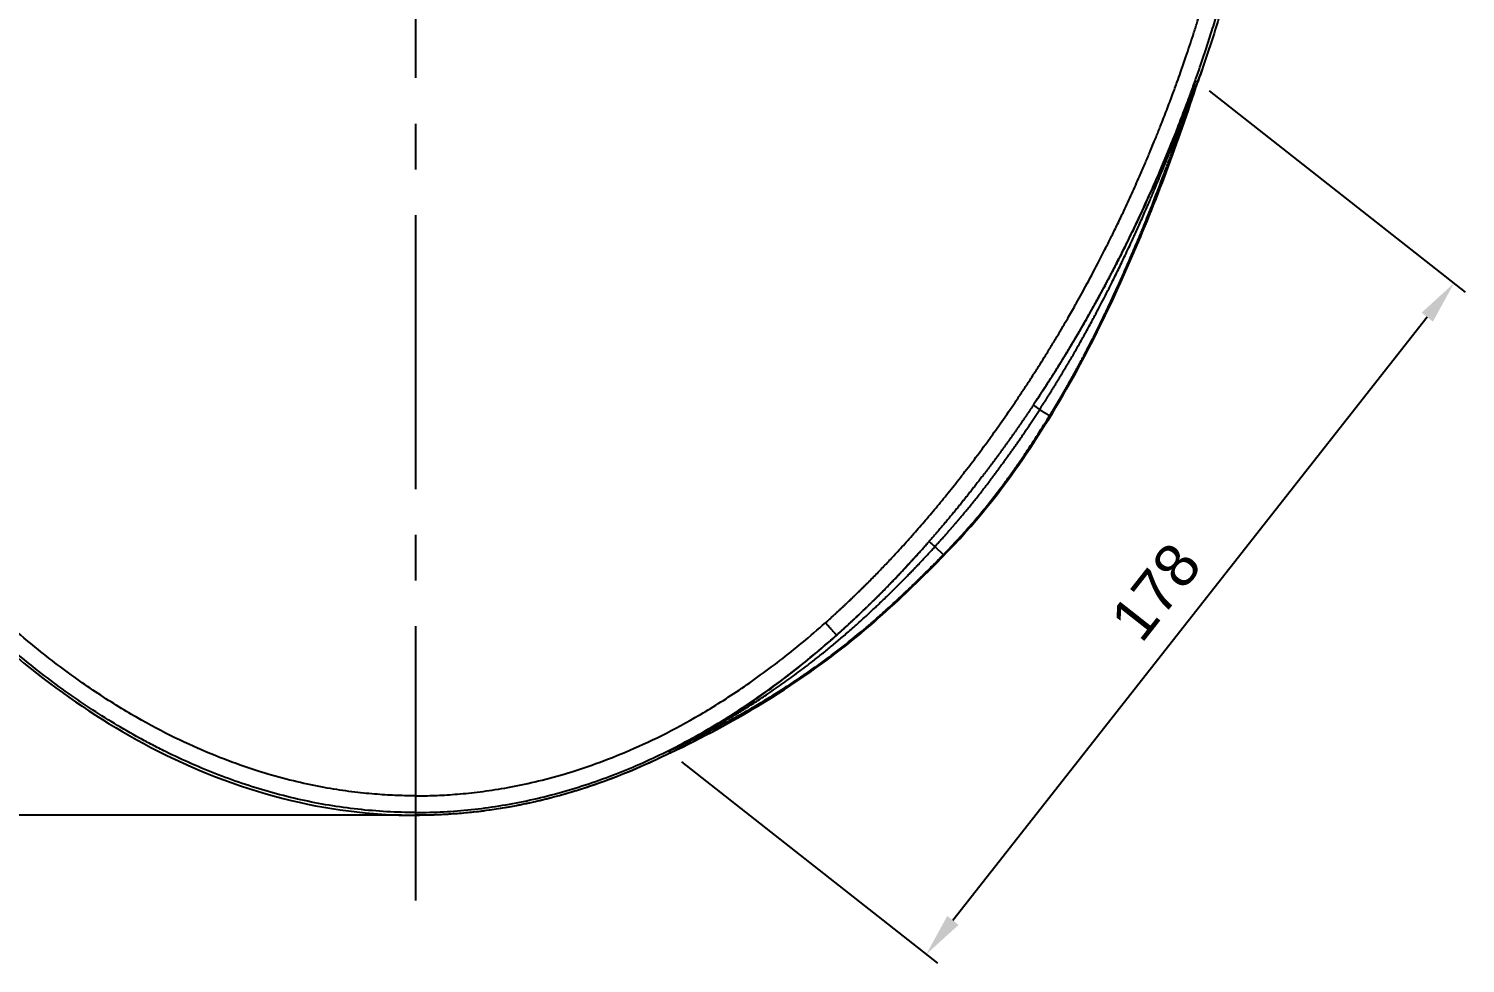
# Model space of a CAD drawing. Header units: millimetres. Extents: x 1301 to 1721, y -207 to 90.
# Drawn here: x 1379.1 to 1478.9, y -128 to -63 of the extents above; entities that cross this region are included whole.
import ezdxf

# ---------------------------------------------------------------- set-up
doc = ezdxf.new("R2010")
doc.units = ezdxf.units.MM
doc.linetypes.add('CENTER2', pattern=[28.575, 19.05, -3.175, 3.175, -3.175])
doc.layers.add('Center', color=1, linetype='CENTER2')
doc.layers.add('DIM', color=5, linetype='Continuous')
doc.styles.get("Standard").update_dxf_attribs({"font": 'arial.ttf'})
doc.dimstyles.new('사본 Standard', dxfattribs={"dimtxt": 2.5, "dimasz": 3, "dimexe": 1, "dimexo": 1, "dimgap": 0.9, "dimtad": 1, "dimdec": 1, "dimdsep": 46, "dimtxsty": 'Standard', "dimcen": 0.09, "dimclrd": 3, "dimclre": 3, "dimclrt": 2, "dimadec": 0, "dimazin": 0, "dimtfac": 1, "dimtdec": 1, "dimtmove": 0, "dimatfit": 3, "dimfxl": 1.25, "dimtolj": 1, "dimtzin": 0, "dimarcsym": 1})

# ---------------------------------------------------------------- blocks, each defined once
blk = doc.blocks.new('*D25')
at = {"layer": 'Defpoints', "color": 0, "transparency": 16777216}
for p in [(1401.494, 46.237), (1323.219, -117.69), (1405.994, -117.69)]:
    blk.add_point(p, dxfattribs=at)
at = {"layer": 'DIM', "linetype": 'ByBlock', "lineweight": -2, "transparency": 16777216}
for p, q in [((1400.494, 46.237), (1322.219, 46.237)), ((1323.219, 43.237), (1323.219, -114.69)), ((1404.994, -117.69), (1322.219, -117.69))]:
    blk.add_line(p, q, dxfattribs=at)
at = {"layer": 'DIM', "transparency": 16777216}
for points in [[(1322.719, 43.237), (1323.719, 43.237), (1323.219, 46.237)], [(1322.719, -114.69), (1323.719, -114.69), (1323.219, -117.69)]]:
    blk.add_solid(points, dxfattribs=at)
at = {"layer": 'DIM', "transparency": 16777216, "insert": (1320.188, -35.727), "char_height": 3, "attachment_point": 5, "rotation": 90}
blk.add_mtext('\\A1;491.7', dxfattribs=at)
blk = doc.blocks.new('*D48')
at = {"layer": 'Defpoints', "color": 0, "transparency": 16777216}
for p in [(1460.327, -66.724), (1423.655, -113.357), (1441.452, -127.352)]:
    blk.add_point(p, dxfattribs=at)
at = {"layer": 'DIM', "linetype": 'ByBlock', "lineweight": -2, "transparency": 16777216}
for p, q in [((1461.113, -67.342), (1478.91, -81.337)), ((1476.27, -83.077), (1443.307, -124.994)), ((1424.441, -113.975), (1442.238, -127.971))]:
    blk.add_line(p, q, dxfattribs=at)
at = {"layer": 'DIM', "transparency": 16777216}
for points in [[(1475.877, -82.768), (1476.663, -83.386), (1478.124, -80.719)], [(1442.914, -124.685), (1443.7, -125.303), (1441.452, -127.352)]]:
    blk.add_solid(points, dxfattribs=at)
at = {"layer": 'DIM', "transparency": 16777216, "insert": (1457.405, -102.162), "char_height": 3, "attachment_point": 5, "rotation": 51.81905}
blk.add_mtext('\\A1;178', dxfattribs=at)

msp = doc.modelspace()

# ---------------------------------------------------------------- linework, layer by layer
for p, q in [((1442.058, -99.022), (1442.64, -99.587)), ((1405.994, -117.692), (1405.994, -117.672))]:
    msp.add_line(p, q)
for points, knots in [([(1340.028, 27.489), (1340.232, 20.182), (1340.932, 5.791), (1342.502, -12.946), (1344.164, -28.411), (1345.618, -39.666), (1347.054, -49.203), (1348.722, -57.341), (1350.946, -64.953), (1355.567, -77.211), (1362.615, -89.879), (1374.37, -103.947), (1384.929, -112.292), (1396.395, -116.827), (1402.814, -117.69), (1405.994, -117.69)], [0, 0, 0, 0, 0.126507, 0.249383, 0.325018, 0.394834, 0.445255, 0.491797, 0.538628, 0.581857, 0.717033, 0.7871, 0.890283, 0.947336, 1, 1, 1, 1]), ([(1471.959, 27.489), (1471.863, 24.022), (1471.615, 17.446), (1471.1, 8.113), (1470.52, -0.205), (1469.914, -7.599), (1469.307, -14.184), (1468.715, -20.061), (1468.143, -25.316), (1467.592, -30.021), (1467.065, -34.241), (1466.561, -38.037), (1466.084, -41.457), (1465.632, -44.532), (1465.192, -47.294), (1464.758, -49.802), (1464.314, -52.143), (1463.842, -54.412), (1463.325, -56.667), (1462.755, -58.92), (1462.132, -61.154), (1461.459, -63.372), (1460.851, -65.224), (1460.463, -66.34), (1460.327, -66.724)], [0, 0, 0, 0, 0.109332, 0.207453, 0.294667, 0.372204, 0.441358, 0.503147, 0.558447, 0.60801, 0.652487, 0.692537, 0.728728, 0.761324, 0.7905, 0.816858, 0.841471, 0.865542, 0.889817, 0.914284, 0.938649, 0.962811, 0.987206, 1, 1, 1, 1]), ([(1434.453, -104.306), (1434.47, -104.291), (1434.503, -104.261), (1434.555, -104.216), (1434.606, -104.17), (1434.658, -104.123), (1434.71, -104.077), (1434.762, -104.03), (1434.814, -103.982), (1434.867, -103.935), (1434.921, -103.886), (1434.974, -103.838), (1435.028, -103.789), (1435.082, -103.739), (1435.136, -103.69), (1435.191, -103.64), (1435.246, -103.589), (1435.301, -103.538), (1435.357, -103.487), (1435.413, -103.435), (1435.469, -103.383), (1435.526, -103.331), (1435.583, -103.278), (1435.64, -103.225), (1435.697, -103.171), (1435.755, -103.117), (1435.813, -103.062), (1435.871, -103.007), (1435.929, -102.952), (1435.988, -102.897), (1436.047, -102.84), (1436.107, -102.784), (1436.167, -102.727), (1436.227, -102.67), (1436.287, -102.612), (1436.347, -102.554), (1436.408, -102.495), (1436.469, -102.437), (1436.531, -102.377), (1436.592, -102.317), (1436.654, -102.257), (1436.716, -102.197), (1436.779, -102.136), (1436.842, -102.074), (1436.905, -102.012), (1436.968, -101.95), (1437.032, -101.888), (1437.095, -101.824), (1437.16, -101.761), (1437.224, -101.697), (1437.289, -101.633), (1437.353, -101.568), (1437.419, -101.503), (1437.484, -101.437), (1437.637, -101.284), (1437.874, -101.043), (1438.192, -100.716), (1438.504, -100.393), (1438.808, -100.072), (1439.131, -99.728), (1439.482, -99.35), (1439.869, -98.926), (1440.277, -98.473), (1440.83, -97.849), (1441.523, -97.047), (1442.352, -96.06), (1443.193, -95.026), (1444.048, -93.942), (1444.908, -92.817), (1445.763, -91.662), (1446.633, -90.447), (1447.359, -89.397), (1447.963, -88.501), (1448.431, -87.794), (1448.902, -87.067), (1449.343, -86.375), (1449.758, -85.712), (1450.157, -85.063), (1450.56, -84.395), (1450.934, -83.762), (1451.352, -83.044), (1451.881, -82.117), (1452.582, -80.851), (1453.289, -79.522), (1453.888, -78.357), (1454.346, -77.44), (1454.759, -76.592), (1455.133, -75.807), (1455.46, -75.104), (1455.736, -74.502), (1456.007, -73.901), (1456.31, -73.218), (1456.631, -72.478), (1456.957, -71.707), (1457.217, -71.081), (1457.471, -70.457), (1457.776, -69.696), (1458.161, -68.705), (1458.548, -67.678), (1458.866, -66.805), (1459.175, -65.936), (1459.546, -64.863), (1459.92, -63.733), (1460.237, -62.734), (1460.492, -61.91), (1460.73, -61.115), (1460.94, -60.393), (1461.124, -59.744), (1461.307, -59.079), (1461.513, -58.309), (1461.718, -57.517), (1461.921, -56.703), (1462.194, -55.568), (1462.551, -53.997), (1462.859, -52.519), (1463.074, -51.429), (1463.19, -50.829), (1463.314, -50.171), (1463.445, -49.455), (1463.583, -48.681), (1463.746, -47.738), (1463.916, -46.72), (1464.091, -45.64), (1464.263, -44.54), (1464.444, -43.346), (1464.608, -42.233), (1464.72, -41.455), (1464.79, -40.966), (1464.847, -40.562), (1464.921, -40.041), (1465.009, -39.409), (1465.144, -38.437), (1465.38, -36.709), (1465.644, -34.703), (1465.901, -32.689), (1466.097, -31.117), (1466.289, -29.546), (1466.476, -27.974), (1466.622, -26.719), (1466.731, -25.773), (1466.804, -25.129), (1466.879, -24.462), (1466.956, -23.771), (1467.035, -23.057), (1467.115, -22.319), (1467.197, -21.558), (1467.281, -20.773), (1467.399, -19.657), (1467.559, -18.116), (1467.766, -16.056), (1467.983, -13.844), (1468.192, -11.633), (1468.38, -9.58), (1468.578, -7.336), (1468.79, -4.848), (1469.016, -2.06), (1469.23, 0.728), (1469.432, 3.518), (1469.604, 6.058), (1469.753, 8.394), (1469.885, 10.57), (1470.015, 12.882), (1470.124, 14.949), (1470.209, 16.692), (1470.272, 18.032), (1470.326, 19.27), (1470.366, 20.196), (1470.392, 20.841), (1470.408, 21.242), (1470.424, 21.644), (1470.439, 22.049), (1470.455, 22.454), (1470.47, 22.862), (1470.485, 23.271), (1470.499, 23.682), (1470.514, 24.094), (1470.528, 24.509), (1470.542, 24.925), (1470.555, 25.342), (1470.568, 25.762), (1470.577, 26.042), (1470.581, 26.182)], [0, 0, 0, 0, 0.000488, 0.000979, 0.001474, 0.001972, 0.002474, 0.002979, 0.003488, 0.004, 0.004516, 0.005035, 0.005558, 0.006084, 0.006614, 0.007147, 0.007684, 0.008224, 0.008767, 0.009314, 0.009865, 0.010419, 0.010977, 0.011538, 0.012102, 0.01267, 0.013242, 0.013817, 0.014396, 0.014978, 0.015563, 0.016152, 0.016745, 0.017341, 0.01794, 0.018543, 0.019149, 0.019759, 0.020373, 0.02099, 0.02161, 0.022234, 0.022861, 0.023492, 0.024127, 0.024764, 0.025406, 0.026051, 0.026699, 0.027351, 0.028006, 0.028665, 0.029327, 0.029992, 0.030662, 0.033993, 0.037273, 0.040501, 0.043676, 0.046799, 0.050667, 0.054793, 0.059177, 0.063817, 0.072758, 0.082022, 0.091601, 0.101487, 0.111782, 0.122119, 0.132461, 0.143985, 0.149647, 0.155743, 0.162267, 0.168308, 0.173428, 0.179132, 0.184735, 0.190238, 0.194972, 0.202655, 0.213238, 0.226162, 0.235103, 0.241477, 0.248257, 0.255435, 0.260213, 0.264971, 0.26971, 0.274429, 0.28107, 0.287084, 0.292481, 0.295686, 0.301592, 0.310168, 0.318593, 0.325259, 0.330187, 0.338472, 0.349736, 0.355826, 0.361072, 0.368323, 0.373718, 0.377278, 0.38286, 0.38859, 0.394469, 0.400495, 0.406667, 0.419632, 0.435224, 0.439191, 0.443582, 0.448394, 0.453625, 0.459274, 0.465337, 0.474265, 0.48152, 0.488915, 0.49827, 0.507535, 0.513177, 0.515211, 0.518186, 0.521967, 0.526551, 0.531937, 0.543129, 0.564148, 0.575532, 0.58691, 0.598282, 0.609654, 0.621027, 0.625518, 0.630175, 0.635001, 0.639993, 0.645155, 0.650485, 0.655986, 0.661658, 0.667502, 0.680184, 0.695048, 0.712121, 0.728094, 0.742917, 0.756568, 0.77665, 0.796748, 0.81684, 0.836932, 0.857041, 0.871725, 0.887386, 0.904024, 0.921636, 0.932, 0.941637, 0.950546, 0.958729, 0.961598, 0.964479, 0.967372, 0.970277, 0.973194, 0.976124, 0.979066, 0.98202, 0.984986, 0.987964, 0.990955, 0.993958, 0.996973, 1, 1, 1, 1]), ([(1448.889, -89.194), (1448.895, -89.185), (1448.911, -89.161), (1448.941, -89.118), (1448.98, -89.058), (1449.031, -88.982), (1449.093, -88.889), (1449.165, -88.78), (1449.247, -88.655), (1449.34, -88.514), (1449.444, -88.356), (1449.558, -88.181), (1449.682, -87.99), (1449.816, -87.783), (1449.96, -87.558), (1450.114, -87.317), (1450.277, -87.059), (1450.451, -86.783), (1450.633, -86.491), (1450.825, -86.182), (1451.026, -85.855), (1451.235, -85.51), (1451.453, -85.149), (1451.68, -84.769), (1451.861, -84.462), (1451.996, -84.232), (1452.083, -84.083), (1452.173, -83.929), (1452.265, -83.77), (1452.359, -83.606), (1452.456, -83.437), (1452.556, -83.263), (1452.658, -83.084), (1452.762, -82.9), (1452.868, -82.711), (1452.977, -82.517), (1453.088, -82.318), (1453.201, -82.114), (1453.316, -81.905), (1453.434, -81.69), (1453.554, -81.471), (1453.676, -81.246), (1453.799, -81.016), (1453.925, -80.781), (1454.053, -80.541), (1454.183, -80.295), (1454.314, -80.044), (1454.448, -79.788), (1454.578, -79.537), (1454.759, -79.184), (1455.043, -78.625), (1455.484, -77.739), (1456.073, -76.522), (1456.796, -74.969), (1457.638, -73.071), (1458.269, -71.56), (1458.684, -70.53), (1458.866, -70.07), (1459.08, -69.522), (1459.325, -68.884), (1459.599, -68.157), (1459.899, -67.339), (1460.224, -66.429), (1460.571, -65.427), (1460.937, -64.332), (1461.318, -63.143), (1461.713, -61.859), (1462.116, -60.479), (1462.523, -59.003), (1462.931, -57.429), (1463.31, -55.859), (1463.654, -54.326), (1463.964, -52.862), (1464.255, -51.396), (1464.531, -49.927), (1464.792, -48.456), (1465.04, -46.984), (1465.276, -45.511), (1465.503, -44.037), (1465.722, -42.563), (1465.934, -41.089), (1466.142, -39.614), (1466.345, -38.139), (1466.544, -36.664), (1466.738, -35.188), (1466.929, -33.712), (1467.116, -32.235), (1467.298, -30.758), (1467.477, -29.28), (1467.652, -27.802), (1467.782, -26.685), (1467.868, -25.928), (1467.913, -25.531), (1467.958, -25.135), (1468.002, -24.739), (1468.047, -24.343), (1468.091, -23.946), (1468.134, -23.55), (1468.178, -23.154), (1468.221, -22.757), (1468.264, -22.361), (1468.307, -21.965), (1468.35, -21.568), (1468.392, -21.172), (1468.434, -20.775), (1468.476, -20.379), (1468.518, -19.982), (1468.559, -19.586), (1468.6, -19.189), (1468.641, -18.793), (1468.682, -18.396), (1468.722, -18), (1468.762, -17.603), (1468.802, -17.206), (1468.842, -16.81), (1468.882, -16.413), (1468.921, -16.016), (1468.96, -15.62), (1468.999, -15.223), (1469.038, -14.826), (1469.076, -14.429), (1469.115, -14.032), (1469.153, -13.636), (1469.191, -13.239), (1469.228, -12.842), (1469.266, -12.445), (1469.303, -12.048), (1469.34, -11.651), (1469.376, -11.254), (1469.413, -10.857), (1469.449, -10.46), (1469.485, -10.063), (1469.521, -9.666), (1469.557, -9.269), (1469.592, -8.872), (1469.627, -8.475), (1469.662, -8.078), (1469.697, -7.68), (1469.731, -7.283), (1469.766, -6.886), (1469.8, -6.489), (1469.833, -6.092), (1469.867, -5.694), (1469.9, -5.297), (1469.933, -4.9), (1469.966, -4.502), (1469.999, -4.105), (1470.031, -3.708), (1470.063, -3.31), (1470.095, -2.913), (1470.127, -2.515), (1470.158, -2.118), (1470.189, -1.72), (1470.22, -1.323), (1470.251, -0.925), (1470.281, -0.528), (1470.311, -0.13), (1470.341, 0.267), (1470.371, 0.665), (1470.4, 1.063), (1470.43, 1.46), (1470.459, 1.858), (1470.487, 2.256), (1470.516, 2.653), (1470.544, 3.051), (1470.572, 3.449), (1470.6, 3.846), (1470.627, 4.244), (1470.654, 4.642), (1470.681, 5.04), (1470.708, 5.438), (1470.734, 5.836), (1470.76, 6.233), (1470.786, 6.631), (1470.812, 7.029), (1470.837, 7.427), (1470.862, 7.825), (1470.887, 8.223), (1470.912, 8.621), (1470.936, 9.019), (1470.96, 9.417), (1470.984, 9.815), (1471.008, 10.213), (1471.031, 10.611), (1471.054, 11.009), (1471.077, 11.407), (1471.099, 11.806), (1471.121, 12.204), (1471.143, 12.602), (1471.165, 13), (1471.186, 13.398), (1471.207, 13.796), (1471.228, 14.195), (1471.249, 14.593), (1471.269, 14.991), (1471.289, 15.389), (1471.309, 15.788), (1471.328, 16.186), (1471.347, 16.584), (1471.366, 16.983), (1471.385, 17.381), (1471.403, 17.779), (1471.421, 18.178), (1471.439, 18.576), (1471.456, 18.974), (1471.474, 19.373), (1471.491, 19.771), (1471.507, 20.17), (1471.524, 20.568), (1471.54, 20.967), (1471.555, 21.365), (1471.571, 21.764), (1471.586, 22.162), (1471.601, 22.561), (1471.616, 22.959), (1471.63, 23.358), (1471.644, 23.756), (1471.658, 24.155), (1471.671, 24.553), (1471.684, 24.952), (1471.697, 25.351), (1471.71, 25.749), (1471.718, 26.015), (1471.722, 26.148)], [0, 0, 0, 0, 0.000278, 0.000719, 0.001324, 0.002093, 0.003025, 0.004121, 0.00538, 0.006803, 0.00839, 0.01014, 0.012053, 0.014131, 0.016371, 0.018776, 0.021344, 0.024075, 0.02697, 0.030029, 0.033251, 0.036637, 0.040186, 0.043899, 0.047775, 0.049178, 0.050628, 0.052124, 0.053667, 0.055256, 0.056892, 0.058575, 0.060303, 0.062079, 0.063901, 0.065769, 0.067684, 0.069645, 0.071653, 0.073708, 0.075809, 0.077956, 0.08015, 0.082391, 0.084678, 0.087011, 0.089391, 0.091818, 0.094291, 0.096522, 0.101795, 0.11011, 0.121465, 0.135861, 0.153296, 0.173771, 0.177132, 0.181286, 0.186231, 0.191968, 0.198497, 0.205819, 0.213932, 0.222838, 0.232536, 0.243026, 0.25431, 0.266386, 0.279256, 0.292916, 0.307366, 0.319943, 0.332513, 0.345075, 0.357629, 0.370177, 0.382718, 0.395251, 0.407776, 0.420295, 0.432808, 0.445317, 0.457823, 0.470328, 0.482833, 0.495338, 0.507843, 0.520348, 0.532852, 0.545355, 0.557859, 0.561208, 0.564558, 0.567907, 0.571257, 0.574606, 0.577956, 0.581305, 0.584655, 0.588004, 0.591354, 0.594703, 0.598052, 0.601402, 0.604751, 0.6081, 0.611449, 0.614799, 0.618148, 0.621497, 0.624846, 0.628195, 0.631544, 0.634893, 0.638242, 0.641591, 0.64494, 0.648289, 0.651638, 0.654987, 0.658336, 0.661685, 0.665034, 0.668383, 0.671732, 0.675081, 0.67843, 0.681779, 0.685128, 0.688477, 0.691826, 0.695175, 0.698525, 0.701874, 0.705223, 0.708572, 0.711921, 0.71527, 0.71862, 0.721969, 0.725318, 0.728667, 0.732017, 0.735366, 0.738715, 0.742064, 0.745414, 0.748763, 0.752112, 0.755462, 0.758811, 0.76216, 0.76551, 0.768859, 0.772209, 0.775558, 0.778908, 0.782257, 0.785606, 0.788956, 0.792305, 0.795655, 0.799005, 0.802354, 0.805704, 0.809053, 0.812403, 0.815752, 0.819102, 0.822452, 0.825801, 0.829151, 0.8325, 0.83585, 0.8392, 0.84255, 0.845899, 0.849249, 0.852599, 0.855948, 0.859298, 0.862648, 0.865998, 0.869348, 0.872697, 0.876047, 0.879397, 0.882747, 0.886097, 0.889447, 0.892797, 0.896146, 0.899496, 0.902846, 0.906196, 0.909546, 0.912896, 0.916246, 0.919596, 0.922946, 0.926296, 0.929646, 0.932996, 0.936346, 0.939696, 0.943046, 0.946397, 0.949747, 0.953097, 0.956447, 0.959797, 0.963147, 0.966497, 0.969848, 0.973198, 0.976548, 0.979898, 0.983249, 0.986599, 0.989949, 0.993299, 0.99665, 1, 1, 1, 1]), ([(1423.661, -113.355), (1425.948, -112.264), (1433.79, -108.023), (1441.49, -101.057), (1446.495, -95.621), (1451.843, -87.322), (1456.266, -78.139), (1458.946, -70.985), (1460.327, -66.724)], [0, 0, 0, 0, 0.065448, 0.254839, 0.443982, 0.580845, 0.764115, 1, 1, 1, 1]), ([(1448.89, -89.194), (1448.902, -89.176), (1448.927, -89.138), (1448.967, -89.079), (1449.008, -89.018), (1449.051, -88.953), (1449.096, -88.885), (1449.143, -88.814), (1449.192, -88.74), (1449.243, -88.664), (1449.296, -88.583), (1449.351, -88.5), (1449.407, -88.414), (1449.466, -88.325), (1449.538, -88.215), (1449.621, -88.087), (1449.712, -87.948), (1449.796, -87.818), (1449.874, -87.697), (1449.945, -87.587), (1450.01, -87.486), (1450.068, -87.395), (1450.132, -87.294), (1450.21, -87.172), (1450.307, -87.019), (1450.419, -86.842), (1450.545, -86.641), (1450.671, -86.438), (1450.792, -86.243), (1450.901, -86.066), (1451.006, -85.896), (1451.106, -85.732), (1451.225, -85.537), (1451.376, -85.288), (1451.571, -84.965), (1451.798, -84.582), (1452.058, -84.141), (1452.35, -83.64), (1452.671, -83.079), (1453.137, -82.253), (1453.697, -81.235), (1454.303, -80.096), (1454.807, -79.12), (1455.215, -78.311), (1455.551, -77.632), (1455.845, -77.026), (1456.127, -76.437), (1456.405, -75.846), (1456.679, -75.254), (1456.949, -74.659), (1457.216, -74.062), (1457.479, -73.464), (1457.739, -72.864), (1457.995, -72.262), (1458.214, -71.736), (1458.397, -71.292), (1458.544, -70.931), (1458.685, -70.58), (1458.822, -70.239), (1458.953, -69.907), (1459.079, -69.584), (1459.201, -69.27), (1459.317, -68.967), (1459.429, -68.672), (1459.547, -68.361), (1459.665, -68.044), (1459.779, -67.737), (1459.861, -67.512), (1459.917, -67.357), (1459.953, -67.258), (1459.986, -67.167), (1460.011, -67.1), (1460.027, -67.055), (1460.036, -67.031), (1460.044, -67.007), (1460.053, -66.982), (1460.063, -66.956), (1460.072, -66.93), (1460.08, -66.908), (1460.087, -66.888), (1460.094, -66.868), (1460.102, -66.846), (1460.11, -66.825), (1460.118, -66.803), (1460.126, -66.781), (1460.134, -66.759), (1460.142, -66.737), (1460.15, -66.715), (1460.156, -66.7), (1460.159, -66.693)], [0, 0, 0, 0, 0.002651, 0.005445, 0.008383, 0.011466, 0.014692, 0.018061, 0.021575, 0.025232, 0.029033, 0.032978, 0.037066, 0.041298, 0.045673, 0.052744, 0.059351, 0.065492, 0.071169, 0.076382, 0.081131, 0.085416, 0.089237, 0.095343, 0.102547, 0.110847, 0.120243, 0.130735, 0.139275, 0.147508, 0.155435, 0.163055, 0.170369, 0.182652, 0.197609, 0.21524, 0.235542, 0.258513, 0.284151, 0.312454, 0.371212, 0.422338, 0.46585, 0.501756, 0.530063, 0.555933, 0.581807, 0.607686, 0.633572, 0.659464, 0.685363, 0.71127, 0.737185, 0.763109, 0.789042, 0.804876, 0.820291, 0.835287, 0.849864, 0.864022, 0.877761, 0.891081, 0.903981, 0.916462, 0.928523, 0.943586, 0.956593, 0.967545, 0.972021, 0.976188, 0.980047, 0.983598, 0.984652, 0.985678, 0.986675, 0.987645, 0.988903, 0.989988, 0.990898, 0.991634, 0.992539, 0.993449, 0.994366, 0.995288, 0.996217, 0.997152, 0.998095, 0.999044, 1, 1, 1, 1]), ([(1449.337, -89.5), (1449.352, -89.477), (1449.382, -89.431), (1449.426, -89.363), (1449.47, -89.294), (1449.514, -89.225), (1449.558, -89.157), (1449.602, -89.088), (1449.646, -89.019), (1449.69, -88.95), (1449.734, -88.882), (1449.778, -88.813), (1449.821, -88.744), (1449.865, -88.675), (1449.908, -88.606), (1449.952, -88.536), (1449.995, -88.467), (1450.039, -88.398), (1450.082, -88.329), (1450.125, -88.26), (1450.168, -88.19), (1450.211, -88.121), (1450.254, -88.052), (1450.297, -87.982), (1450.34, -87.913), (1450.383, -87.843), (1450.426, -87.774), (1450.469, -87.704), (1450.511, -87.634), (1450.554, -87.565), (1450.596, -87.495), (1450.639, -87.425), (1450.681, -87.355), (1450.724, -87.285), (1450.766, -87.215), (1450.808, -87.146), (1450.85, -87.076), (1450.892, -87.006), (1450.934, -86.935), (1450.976, -86.865), (1451.018, -86.795), (1451.06, -86.725), (1451.102, -86.655), (1451.143, -86.584), (1451.185, -86.514), (1451.226, -86.444), (1451.268, -86.373), (1451.309, -86.303), (1451.351, -86.232), (1451.392, -86.162), (1451.433, -86.091), (1451.474, -86.021), (1451.516, -85.95), (1451.557, -85.879), (1451.726, -85.587), (1452.027, -85.062), (1452.459, -84.29), (1452.899, -83.484), (1453.294, -82.744), (1453.657, -82.051), (1454.001, -81.381), (1454.39, -80.61), (1454.821, -79.735), (1455.291, -78.757), (1455.771, -77.731), (1456.229, -76.724), (1456.637, -75.804), (1456.993, -74.98), (1457.311, -74.23), (1457.6, -73.537), (1457.867, -72.881), (1458.114, -72.267), (1458.4, -71.54), (1458.716, -70.724), (1459.047, -69.841), (1459.329, -69.075), (1459.531, -68.513), (1459.668, -68.126), (1459.753, -67.882), (1459.83, -67.662), (1459.891, -67.487), (1459.937, -67.352), (1459.972, -67.25), (1460.004, -67.158), (1460.028, -67.087), (1460.045, -67.036), (1460.057, -67.002), (1460.069, -66.966), (1460.081, -66.929), (1460.092, -66.897), (1460.101, -66.871), (1460.107, -66.852), (1460.112, -66.837), (1460.118, -66.82), (1460.124, -66.802), (1460.131, -66.781), (1460.137, -66.763), (1460.142, -66.746), (1460.147, -66.732), (1460.151, -66.719), (1460.155, -66.708), (1460.158, -66.698), (1460.16, -66.691), (1460.161, -66.687), (1460.162, -66.684), (1460.162, -66.683), (1460.163, -66.681), (1460.163, -66.681), (1460.162, -66.681), (1460.162, -66.683), (1460.161, -66.684), (1460.16, -66.687), (1460.159, -66.689), (1460.158, -66.69)], [0, 0, 0, 0, 0.00322, 0.006439, 0.009659, 0.012879, 0.016099, 0.01932, 0.02254, 0.02576, 0.028981, 0.032202, 0.035422, 0.038643, 0.041864, 0.045085, 0.048307, 0.051528, 0.054749, 0.057971, 0.061192, 0.064414, 0.067636, 0.070858, 0.07408, 0.077302, 0.080524, 0.083747, 0.086969, 0.090192, 0.093414, 0.096637, 0.09986, 0.103083, 0.106306, 0.109529, 0.112752, 0.115976, 0.119199, 0.122423, 0.125647, 0.12887, 0.132094, 0.135318, 0.138542, 0.141767, 0.144991, 0.148216, 0.15144, 0.154665, 0.15789, 0.161115, 0.16434, 0.167565, 0.17079, 0.204323, 0.239218, 0.275474, 0.313091, 0.338417, 0.368122, 0.402206, 0.440665, 0.4835, 0.530706, 0.574726, 0.614448, 0.649874, 0.681008, 0.710832, 0.738794, 0.764894, 0.789134, 0.831295, 0.868492, 0.900727, 0.928002, 0.939191, 0.949384, 0.958581, 0.966783, 0.971354, 0.975576, 0.979449, 0.982975, 0.984384, 0.985834, 0.987326, 0.98886, 0.990433, 0.991356, 0.992138, 0.992779, 0.993278, 0.994235, 0.995097, 0.995865, 0.996542, 0.997159, 0.997702, 0.998174, 0.998577, 0.998916, 0.999063, 0.999184, 0.999283, 0.999364, 0.999435, 0.999508, 0.999596, 0.999704, 0.999838, 1, 1, 1, 1]), ([(1459.944, -67.417), (1459.957, -67.377), (1459.981, -67.299), (1460.016, -67.187), (1460.048, -67.085), (1460.071, -67.009), (1460.086, -66.958), (1460.096, -66.926), (1460.105, -66.897), (1460.113, -66.869), (1460.121, -66.843), (1460.128, -66.817), (1460.135, -66.796), (1460.14, -66.778), (1460.143, -66.766), (1460.147, -66.753), (1460.15, -66.742), (1460.153, -66.73), (1460.156, -66.719), (1460.159, -66.71), (1460.16, -66.704), (1460.161, -66.7), (1460.163, -66.695), (1460.164, -66.689), (1460.166, -66.684), (1460.167, -66.678), (1460.168, -66.674), (1460.169, -66.671), (1460.169, -66.67)], [0, 0, 0, 0, 0.157828, 0.306009, 0.440575, 0.561541, 0.604781, 0.646005, 0.685202, 0.72245, 0.757724, 0.790817, 0.827735, 0.844515, 0.861659, 0.878822, 0.895669, 0.911904, 0.927988, 0.945143, 0.950073, 0.956104, 0.963356, 0.971951, 0.980432, 0.987977, 0.994497, 1, 1, 1, 1]), ([(1451.28, -87.808), (1451.29, -87.791), (1451.312, -87.753), (1451.345, -87.694), (1451.382, -87.629), (1451.418, -87.564), (1451.455, -87.5), (1451.491, -87.435), (1451.528, -87.37), (1451.564, -87.305), (1451.6, -87.241), (1451.636, -87.176), (1451.672, -87.111), (1451.708, -87.046), (1451.744, -86.981), (1451.78, -86.916), (1451.816, -86.851), (1451.852, -86.785), (1451.888, -86.72), (1451.923, -86.655), (1451.959, -86.59), (1451.994, -86.524), (1452.03, -86.459), (1452.065, -86.394), (1452.101, -86.328), (1452.136, -86.263), (1452.308, -85.943), (1452.621, -85.352), (1453.074, -84.471), (1453.539, -83.539), (1454.014, -82.557), (1454.438, -81.652), (1454.828, -80.798), (1455.199, -79.97), (1455.617, -79.012), (1456.015, -78.077), (1456.368, -77.23), (1456.652, -76.535), (1456.907, -75.902), (1457.201, -75.159), (1457.53, -74.312), (1457.888, -73.367), (1458.207, -72.503), (1458.482, -71.744), (1458.718, -71.079), (1458.922, -70.495), (1459.109, -69.954), (1459.284, -69.439), (1459.447, -68.951), (1459.598, -68.495), (1459.729, -68.09), (1459.843, -67.737), (1459.912, -67.519), (1459.944, -67.418), (1459.944, -67.417)], [0, 0, 0, 0, 0.002593, 0.005931, 0.009271, 0.01261, 0.01595, 0.01929, 0.022631, 0.025973, 0.029314, 0.032657, 0.035999, 0.039342, 0.042686, 0.04603, 0.049374, 0.052719, 0.056064, 0.059409, 0.062755, 0.066102, 0.069449, 0.072796, 0.076143, 0.079491, 0.08284, 0.125166, 0.169754, 0.216599, 0.265696, 0.317038, 0.351594, 0.39242, 0.439506, 0.492852, 0.529692, 0.563478, 0.594213, 0.621897, 0.671481, 0.71703, 0.758544, 0.796026, 0.826102, 0.854043, 0.879849, 0.903521, 0.927763, 0.949516, 0.968782, 0.98556, 0.999855, 1, 1, 1, 1]), ([(1450.029, -89.924), (1450.042, -89.903), (1450.067, -89.861), (1450.106, -89.798), (1450.144, -89.735), (1450.183, -89.672), (1450.221, -89.609), (1450.26, -89.546), (1450.298, -89.483), (1450.336, -89.419), (1450.374, -89.356), (1450.412, -89.293), (1450.45, -89.229), (1450.488, -89.166), (1450.526, -89.102), (1450.564, -89.039), (1450.602, -88.975), (1450.639, -88.912), (1450.677, -88.848), (1450.715, -88.784), (1450.752, -88.72), (1450.79, -88.657), (1450.827, -88.593), (1450.865, -88.529), (1450.902, -88.465), (1450.939, -88.401), (1450.977, -88.337), (1451.014, -88.273), (1451.051, -88.208), (1451.088, -88.144), (1451.125, -88.08), (1451.162, -88.016), (1451.199, -87.951), (1451.235, -87.887), (1451.263, -87.839), (1451.278, -87.813), (1451.28, -87.808)], [0, 0, 0, 0, 0.030027, 0.060058, 0.090094, 0.120133, 0.150177, 0.180225, 0.210278, 0.240334, 0.270396, 0.300462, 0.330532, 0.360607, 0.390687, 0.420772, 0.450861, 0.480955, 0.511054, 0.541158, 0.571266, 0.601379, 0.631497, 0.66162, 0.691747, 0.721878, 0.752014, 0.782155, 0.8123, 0.84245, 0.872604, 0.902762, 0.932924, 0.963091, 0.993262, 1, 1, 1, 1]), ([(1448.889, -89.194), (1448.872, -89.22), (1448.837, -89.272), (1448.785, -89.35), (1448.733, -89.427), (1448.681, -89.505), (1448.629, -89.582), (1448.576, -89.659), (1448.524, -89.737), (1448.471, -89.814), (1448.419, -89.891), (1448.366, -89.968), (1448.313, -90.045), (1448.26, -90.122), (1448.208, -90.199), (1448.155, -90.276), (1448.102, -90.353), (1448.048, -90.43), (1447.995, -90.507), (1447.942, -90.584), (1447.889, -90.66), (1447.835, -90.737), (1447.782, -90.814), (1447.728, -90.89), (1447.675, -90.967), (1447.621, -91.043), (1447.567, -91.12), (1447.513, -91.196), (1447.46, -91.272), (1447.406, -91.348), (1447.351, -91.425), (1447.297, -91.501), (1447.243, -91.577), (1447.189, -91.653), (1447.135, -91.729), (1447.08, -91.805), (1447.026, -91.881), (1446.971, -91.956), (1446.916, -92.032), (1446.862, -92.108), (1446.807, -92.184), (1446.752, -92.259), (1446.697, -92.335), (1446.642, -92.41), (1446.587, -92.486), (1446.532, -92.561), (1446.477, -92.636), (1446.421, -92.712), (1446.366, -92.787), (1446.311, -92.862), (1446.255, -92.937), (1446.199, -93.012), (1446.144, -93.087), (1446.088, -93.162), (1446.032, -93.237), (1445.976, -93.312), (1445.92, -93.387), (1445.864, -93.461), (1445.808, -93.536), (1445.752, -93.611), (1445.696, -93.685), (1445.64, -93.76), (1445.583, -93.834), (1445.527, -93.908), (1445.47, -93.983), (1445.414, -94.057), (1445.357, -94.131), (1445.286, -94.224), (1445.2, -94.336), (1445.099, -94.467), (1444.998, -94.597), (1444.897, -94.727), (1444.796, -94.857), (1444.694, -94.987), (1444.592, -95.117), (1444.49, -95.246), (1444.388, -95.376), (1444.286, -95.505), (1444.183, -95.634), (1444.08, -95.763), (1443.977, -95.891), (1443.873, -96.02), (1443.77, -96.148), (1443.666, -96.276), (1443.562, -96.404), (1443.457, -96.531), (1443.353, -96.659), (1443.248, -96.786), (1443.143, -96.913), (1443.037, -97.04), (1442.932, -97.166), (1442.826, -97.293), (1442.72, -97.419), (1442.614, -97.545), (1442.507, -97.671), (1442.4, -97.796), (1442.293, -97.922), (1442.186, -98.047), (1442.079, -98.172), (1441.971, -98.297), (1441.863, -98.421), (1441.755, -98.546), (1441.682, -98.628), (1441.646, -98.67)], [0, 0, 0, 0, 0.007828, 0.015657, 0.023485, 0.031313, 0.039142, 0.04697, 0.054798, 0.062626, 0.070454, 0.078282, 0.08611, 0.093938, 0.101766, 0.109594, 0.117421, 0.125249, 0.133077, 0.140904, 0.148731, 0.156559, 0.164386, 0.172213, 0.18004, 0.187867, 0.195694, 0.203521, 0.211347, 0.219174, 0.227001, 0.234827, 0.242653, 0.25048, 0.258306, 0.266132, 0.273958, 0.281784, 0.28961, 0.297436, 0.305262, 0.313088, 0.320913, 0.328739, 0.336564, 0.34439, 0.352215, 0.360041, 0.367866, 0.375691, 0.383516, 0.391342, 0.399167, 0.406992, 0.414817, 0.422642, 0.430467, 0.438292, 0.446116, 0.453941, 0.461766, 0.469591, 0.477416, 0.48524, 0.493065, 0.50089, 0.508714, 0.516539, 0.530353, 0.544167, 0.55798, 0.571794, 0.585608, 0.599421, 0.613235, 0.627048, 0.640862, 0.654675, 0.668489, 0.682302, 0.696115, 0.709928, 0.723741, 0.737555, 0.751368, 0.765181, 0.778994, 0.792807, 0.80662, 0.820433, 0.834246, 0.84806, 0.861873, 0.875686, 0.889499, 0.903312, 0.917125, 0.930938, 0.944751, 0.958564, 0.972376, 0.986188, 1, 1, 1, 1]), ([(1442.058, -99.022), (1442.076, -99.003), (1442.111, -98.964), (1442.165, -98.905), (1442.217, -98.847), (1442.269, -98.789), (1442.321, -98.732), (1442.372, -98.676), (1442.422, -98.62), (1442.472, -98.564), (1442.521, -98.509), (1442.57, -98.454), (1442.619, -98.4), (1442.666, -98.347), (1442.713, -98.293), (1442.76, -98.241), (1442.806, -98.189), (1442.852, -98.137), (1442.897, -98.086), (1442.941, -98.035), (1442.986, -97.985), (1443.029, -97.935), (1443.072, -97.886), (1443.114, -97.837), (1443.156, -97.789), (1443.198, -97.742), (1443.239, -97.694), (1443.279, -97.648), (1443.319, -97.602), (1443.358, -97.556), (1443.397, -97.511), (1443.436, -97.466), (1443.473, -97.422), (1443.511, -97.379), (1443.547, -97.336), (1443.584, -97.293), (1443.62, -97.251), (1443.655, -97.21), (1443.69, -97.169), (1443.724, -97.129), (1443.758, -97.089), (1443.791, -97.049), (1443.824, -97.011), (1443.856, -96.972), (1443.888, -96.934), (1443.919, -96.897), (1443.95, -96.861), (1444.049, -96.742), (1444.219, -96.538), (1444.458, -96.247), (1444.7, -95.948), (1444.947, -95.64), (1445.195, -95.327), (1445.441, -95.013), (1445.678, -94.706), (1445.852, -94.478), (1445.965, -94.329), (1446.021, -94.256), (1446.077, -94.181), (1446.134, -94.105), (1446.193, -94.027), (1446.252, -93.947), (1446.312, -93.867), (1446.374, -93.784), (1446.436, -93.7), (1446.499, -93.615), (1446.563, -93.528), (1446.628, -93.439), (1446.694, -93.349), (1446.76, -93.258), (1446.828, -93.165), (1446.897, -93.07), (1446.966, -92.974), (1447.036, -92.876), (1447.107, -92.777), (1447.179, -92.676), (1447.252, -92.574), (1447.326, -92.47), (1447.401, -92.365), (1447.476, -92.258), (1447.553, -92.149), (1447.63, -92.039), (1447.708, -91.927), (1447.787, -91.814), (1447.866, -91.699), (1447.947, -91.582), (1448.028, -91.464), (1448.11, -91.345), (1448.193, -91.223), (1448.276, -91.101), (1448.361, -90.976), (1448.446, -90.85), (1448.532, -90.722), (1448.618, -90.593), (1448.706, -90.462), (1448.794, -90.329), (1448.883, -90.195), (1448.972, -90.059), (1449.063, -89.922), (1449.154, -89.783), (1449.245, -89.642), (1449.307, -89.547), (1449.337, -89.5)], [0, 0, 0, 0, 0.006649, 0.013237, 0.019765, 0.026232, 0.03264, 0.038986, 0.045273, 0.051499, 0.057665, 0.06377, 0.069815, 0.0758, 0.081724, 0.087588, 0.093391, 0.099135, 0.104818, 0.11044, 0.116002, 0.121504, 0.126946, 0.132327, 0.137648, 0.142908, 0.148108, 0.153248, 0.158327, 0.163346, 0.168305, 0.173203, 0.178041, 0.182819, 0.187536, 0.192193, 0.19679, 0.201326, 0.205802, 0.210217, 0.214572, 0.218867, 0.223101, 0.227275, 0.231388, 0.235442, 0.239434, 0.243367, 0.274171, 0.305605, 0.337666, 0.370357, 0.404339, 0.437519, 0.469894, 0.501466, 0.508988, 0.516658, 0.524475, 0.53244, 0.540552, 0.548811, 0.557218, 0.565773, 0.574474, 0.583324, 0.59232, 0.601465, 0.610756, 0.620195, 0.629781, 0.639515, 0.649396, 0.659425, 0.6696, 0.679924, 0.690394, 0.701012, 0.711777, 0.722689, 0.733749, 0.744956, 0.75631, 0.767812, 0.77946, 0.791256, 0.803199, 0.81529, 0.827527, 0.839912, 0.852443, 0.865122, 0.877948, 0.890922, 0.904042, 0.917309, 0.930724, 0.944285, 0.957993, 0.971849, 0.985851, 1, 1, 1, 1]), ([(1449.337, -89.5), (1449.309, -89.481), (1449.281, -89.462), (1449.225, -89.424), (1449.197, -89.405), (1449.143, -89.369), (1449.117, -89.351), (1449.068, -89.318), (1449.046, -89.303), (1449.004, -89.274), (1448.985, -89.262), (1448.953, -89.239), (1448.939, -89.23), (1448.917, -89.214), (1448.908, -89.208), (1448.895, -89.199), (1448.891, -89.196), (1448.889, -89.194)], [0, 0, 0, 0, 0.125, 0.125, 0.25, 0.25, 0.375, 0.375, 0.5, 0.5, 0.625, 0.625, 0.75, 0.75, 0.875, 0.875, 1, 1, 1, 1]), ([(1442.64, -99.587), (1442.993, -99.223), (1443.342, -98.854), (1444.031, -98.106), (1444.37, -97.726), (1445.035, -96.956), (1445.362, -96.565), (1446.001, -95.772), (1446.314, -95.37), (1446.774, -94.76), (1446.925, -94.556), (1447.225, -94.146), (1447.373, -93.94), (1447.667, -93.526), (1447.813, -93.318), (1448.101, -92.901), (1448.244, -92.691), (1448.669, -92.06), (1448.947, -91.637), (1449.495, -90.785), (1449.764, -90.356), (1450.029, -89.924)], [0, 0, 0, 0, 0.125, 0.125, 0.25, 0.25, 0.375, 0.375, 0.5, 0.5, 0.5625, 0.5625, 0.625, 0.625, 0.6875, 0.6875, 0.75, 0.75, 0.875, 0.875, 1, 1, 1, 1]), ([(1423.593, -113.198), (1423.595, -113.198), (1423.598, -113.196), (1423.603, -113.193), (1423.608, -113.191), (1423.614, -113.187), (1423.621, -113.184), (1423.629, -113.18), (1423.637, -113.176), (1423.646, -113.172), (1423.655, -113.167), (1423.665, -113.162), (1423.676, -113.157), (1423.687, -113.151), (1423.699, -113.145), (1423.711, -113.138), (1423.724, -113.132), (1423.738, -113.125), (1423.752, -113.118), (1423.767, -113.11), (1423.783, -113.102), (1423.799, -113.094), (1423.816, -113.085), (1423.834, -113.076), (1423.852, -113.067), (1423.87, -113.057), (1423.89, -113.048), (1423.91, -113.037), (1423.93, -113.027), (1423.952, -113.016), (1423.973, -113.005), (1423.996, -112.993), (1424.019, -112.981), (1424.043, -112.969), (1424.067, -112.956), (1424.092, -112.944), (1424.118, -112.93), (1424.144, -112.917), (1424.17, -112.903), (1424.198, -112.889), (1424.226, -112.874), (1424.292, -112.84), (1424.402, -112.782), (1424.561, -112.698), (1424.738, -112.604), (1424.934, -112.498), (1425.262, -112.319), (1425.751, -112.047), (1426.425, -111.657), (1427.197, -111.194), (1428.234, -110.544), (1429.472, -109.722), (1430.845, -108.744), (1432.136, -107.766), (1433.326, -106.812), (1434.43, -105.883), (1435.465, -104.972), (1436.467, -104.052), (1437.243, -103.31), (1437.809, -102.755), (1438.178, -102.388), (1438.492, -102.071), (1438.751, -101.807), (1438.955, -101.597), (1439.158, -101.387), (1439.358, -101.178), (1439.517, -101.011), (1439.636, -100.885), (1439.716, -100.8), (1439.798, -100.713), (1439.88, -100.625), (1439.963, -100.536), (1440.036, -100.458), (1440.097, -100.392), (1440.148, -100.337), (1440.201, -100.28), (1440.255, -100.221), (1440.311, -100.16), (1440.369, -100.097), (1440.429, -100.032), (1440.49, -99.965), (1440.547, -99.902), (1440.607, -99.837), (1440.672, -99.765), (1440.753, -99.675), (1440.85, -99.568), (1440.963, -99.443), (1441.071, -99.322), (1441.168, -99.212), (1441.248, -99.122), (1441.324, -99.036), (1441.396, -98.954), (1441.465, -98.877), (1441.529, -98.804), (1441.589, -98.736), (1441.628, -98.691), (1441.646, -98.67)], [0, 0, 0, 0, 0.00021, 0.000449, 0.000719, 0.001019, 0.001349, 0.001709, 0.002099, 0.002519, 0.002969, 0.00345, 0.00396, 0.004501, 0.005072, 0.005673, 0.006304, 0.006965, 0.007657, 0.008378, 0.00913, 0.009912, 0.010724, 0.011566, 0.012438, 0.013341, 0.014273, 0.015236, 0.016229, 0.017252, 0.018305, 0.019388, 0.020502, 0.021645, 0.022819, 0.024023, 0.025257, 0.026521, 0.027816, 0.02914, 0.030495, 0.031879, 0.038707, 0.046432, 0.055054, 0.064573, 0.074988, 0.103177, 0.136563, 0.175154, 0.218967, 0.294055, 0.366329, 0.435796, 0.502453, 0.562373, 0.6215, 0.679829, 0.73735, 0.759562, 0.781886, 0.804322, 0.816936, 0.829488, 0.841978, 0.854405, 0.866769, 0.871701, 0.876711, 0.881799, 0.886963, 0.892205, 0.897525, 0.90063, 0.903847, 0.907174, 0.910612, 0.914162, 0.917823, 0.921595, 0.925478, 0.929472, 0.932634, 0.936809, 0.941997, 0.948198, 0.955412, 0.96364, 0.969071, 0.97425, 0.979175, 0.983847, 0.988266, 0.992431, 0.996342, 1, 1, 1, 1]), ([(1435.22, -105.171), (1435.238, -105.155), (1435.275, -105.122), (1435.331, -105.072), (1435.386, -105.023), (1435.442, -104.973), (1435.497, -104.923), (1435.553, -104.874), (1435.608, -104.824), (1435.663, -104.774), (1435.718, -104.724), (1435.773, -104.674), (1435.828, -104.624), (1435.883, -104.574), (1435.938, -104.523), (1435.993, -104.473), (1436.048, -104.423), (1436.102, -104.373), (1436.157, -104.322), (1436.212, -104.272), (1436.266, -104.221), (1436.321, -104.17), (1436.375, -104.12), (1436.43, -104.069), (1436.484, -104.018), (1436.538, -103.967), (1436.592, -103.917), (1436.647, -103.866), (1436.701, -103.815), (1436.755, -103.763), (1436.823, -103.699), (1436.91, -103.616), (1437.021, -103.51), (1437.146, -103.39), (1437.287, -103.255), (1437.441, -103.105), (1437.678, -102.874), (1437.952, -102.604), (1438.218, -102.339), (1438.414, -102.141), (1438.578, -101.975), (1438.747, -101.803), (1438.907, -101.638), (1439.059, -101.482), (1439.283, -101.249), (1439.601, -100.915), (1439.916, -100.581), (1440.15, -100.329), (1440.286, -100.182), (1440.422, -100.034), (1440.558, -99.886), (1440.693, -99.738), (1440.817, -99.601), (1440.93, -99.476), (1441.032, -99.362), (1441.135, -99.248), (1441.237, -99.133), (1441.339, -99.018), (1441.442, -98.902), (1441.544, -98.786), (1441.612, -98.709), (1441.646, -98.67)], [0, 0, 0, 0, 0.008135, 0.016271, 0.024406, 0.03254, 0.040675, 0.048809, 0.056943, 0.065077, 0.07321, 0.081343, 0.089476, 0.097609, 0.105741, 0.113873, 0.122005, 0.130137, 0.138268, 0.1464, 0.154531, 0.162661, 0.170792, 0.178922, 0.187052, 0.195182, 0.203311, 0.21144, 0.219569, 0.227698, 0.235826, 0.25032, 0.267078, 0.2861, 0.307386, 0.330936, 0.356749, 0.416068, 0.457055, 0.479714, 0.507327, 0.533683, 0.558785, 0.582631, 0.605224, 0.664886, 0.733775, 0.755735, 0.777689, 0.799636, 0.821577, 0.84351, 0.865436, 0.882116, 0.898836, 0.915596, 0.932396, 0.949237, 0.966117, 0.983039, 1, 1, 1, 1]), ([(1442.058, -99.022), (1442.033, -99), (1442.007, -98.978), (1441.956, -98.934), (1441.931, -98.912), (1441.882, -98.87), (1441.859, -98.85), (1441.814, -98.811), (1441.793, -98.793), (1441.755, -98.761), (1441.738, -98.746), (1441.708, -98.72), (1441.695, -98.709), (1441.673, -98.691), (1441.665, -98.684), (1441.652, -98.674), (1441.648, -98.671), (1441.646, -98.67)], [0, 0, 0, 0, 0.125, 0.125, 0.25, 0.25, 0.375, 0.375, 0.5, 0.5, 0.625, 0.625, 0.75, 0.75, 0.875, 0.875, 1, 1, 1, 1]), ([(1423.586, -113.202), (1423.587, -113.202), (1423.588, -113.202), (1423.592, -113.201), (1423.595, -113.199), (1423.599, -113.198), (1423.603, -113.197), (1423.608, -113.195), (1423.612, -113.193), (1423.616, -113.192), (1423.619, -113.191), (1423.624, -113.189), (1423.629, -113.187), (1423.636, -113.184), (1423.642, -113.181), (1423.648, -113.179), (1423.652, -113.177), (1423.656, -113.175), (1423.659, -113.174), (1423.661, -113.173), (1423.663, -113.172), (1423.666, -113.171), (1423.67, -113.169), (1423.675, -113.167), (1423.68, -113.164), (1423.685, -113.162), (1423.69, -113.16), (1423.696, -113.157), (1423.701, -113.155), (1423.706, -113.153), (1423.711, -113.15), (1423.717, -113.148), (1423.722, -113.146), (1423.727, -113.144), (1423.731, -113.141), (1423.736, -113.139), (1423.741, -113.137), (1423.745, -113.135), (1423.749, -113.134), (1423.753, -113.132), (1423.757, -113.13), (1423.761, -113.128), (1423.764, -113.127), (1423.772, -113.123), (1423.783, -113.118), (1423.797, -113.112), (1423.812, -113.105), (1423.828, -113.098), (1423.844, -113.09), (1423.86, -113.083), (1423.877, -113.075), (1423.894, -113.067), (1423.912, -113.059), (1423.93, -113.051), (1423.948, -113.043), (1423.966, -113.034), (1423.985, -113.025), (1424.004, -113.016), (1424.071, -112.986), (1424.194, -112.928), (1424.382, -112.839), (1424.598, -112.737), (1424.855, -112.613), (1425.153, -112.468), (1425.492, -112.301), (1425.859, -112.117), (1426.254, -111.916), (1426.677, -111.697), (1427.149, -111.449), (1427.666, -111.172), (1428.225, -110.864), (1428.801, -110.541), (1429.513, -110.13), (1430.356, -109.628), (1431.32, -109.028), (1432.282, -108.402), (1433.179, -107.792), (1434.007, -107.205), (1434.766, -106.648), (1435.511, -106.079), (1436.189, -105.543), (1436.806, -105.04), (1437.368, -104.568), (1437.877, -104.129), (1438.351, -103.712), (1438.804, -103.305), (1439.219, -102.925), (1439.565, -102.603), (1439.812, -102.371), (1440.014, -102.178), (1440.174, -102.026), (1440.29, -101.915), (1440.396, -101.814), (1440.506, -101.708), (1440.633, -101.585), (1440.76, -101.462), (1440.888, -101.338), (1441.016, -101.214), (1441.143, -101.089), (1441.291, -100.944), (1441.479, -100.759), (1441.726, -100.514), (1441.954, -100.286), (1442.14, -100.098), (1442.26, -99.977), (1442.37, -99.865), (1442.469, -99.763), (1442.558, -99.672), (1442.614, -99.614), (1442.64, -99.587)], [0, 0, 0, 0, 0.000175, 0.000425, 0.000786, 0.000972, 0.001346, 0.00162, 0.001883, 0.002127, 0.002347, 0.002539, 0.00286, 0.003219, 0.003599, 0.003844, 0.004049, 0.00422, 0.004363, 0.00448, 0.004574, 0.004647, 0.004888, 0.005129, 0.005374, 0.005624, 0.005878, 0.006135, 0.006393, 0.00665, 0.006905, 0.007157, 0.007404, 0.007646, 0.007881, 0.008109, 0.008329, 0.00854, 0.008743, 0.008939, 0.009128, 0.009309, 0.009484, 0.009651, 0.01034, 0.01104, 0.011759, 0.012502, 0.013266, 0.01405, 0.014851, 0.015666, 0.016496, 0.017342, 0.018203, 0.019082, 0.019978, 0.020891, 0.021822, 0.029432, 0.038342, 0.048555, 0.06007, 0.074807, 0.090911, 0.108384, 0.127228, 0.147443, 0.169031, 0.19515, 0.222219, 0.25024, 0.279215, 0.326827, 0.374927, 0.423514, 0.472586, 0.512553, 0.55237, 0.592033, 0.631538, 0.661998, 0.693023, 0.724608, 0.74732, 0.773074, 0.801861, 0.818696, 0.83302, 0.844837, 0.854148, 0.860958, 0.865268, 0.872743, 0.880231, 0.887732, 0.895249, 0.902782, 0.910331, 0.917898, 0.929015, 0.943744, 0.962092, 0.969938, 0.977173, 0.983798, 0.989811, 0.995212, 1, 1, 1, 1]), ([(1423.593, -113.198), (1423.593, -113.199), (1423.592, -113.199), (1423.591, -113.2), (1423.59, -113.2), (1423.589, -113.2), (1423.589, -113.201), (1423.589, -113.201), (1423.589, -113.201), (1423.59, -113.201), (1423.59, -113.2), (1423.591, -113.2), (1423.592, -113.199), (1423.594, -113.199), (1423.595, -113.198), (1423.597, -113.197), (1423.599, -113.196), (1423.604, -113.194), (1423.61, -113.191), (1423.62, -113.187), (1423.631, -113.182), (1423.643, -113.176), (1423.66, -113.168), (1423.683, -113.156), (1423.714, -113.142), (1423.75, -113.124), (1423.782, -113.109), (1423.809, -113.096), (1423.829, -113.086), (1423.848, -113.077), (1423.868, -113.067), (1423.889, -113.056), (1423.912, -113.045), (1423.941, -113.031), (1423.977, -113.013), (1424.008, -112.998), (1424.031, -112.987), (1424.046, -112.979), (1424.063, -112.971), (1424.083, -112.961), (1424.114, -112.946), (1424.157, -112.924), (1424.215, -112.895), (1424.306, -112.85), (1424.432, -112.786), (1424.597, -112.702), (1424.777, -112.61), (1424.973, -112.509), (1425.274, -112.351), (1425.69, -112.129), (1426.232, -111.833), (1426.82, -111.503), (1427.453, -111.138), (1428.146, -110.724), (1428.887, -110.267), (1429.664, -109.77), (1430.543, -109.187), (1431.511, -108.516), (1432.555, -107.758), (1433.459, -107.069), (1434.232, -106.459), (1434.88, -105.931), (1435.547, -105.372), (1436.246, -104.768), (1436.99, -104.104), (1437.569, -103.571), (1437.988, -103.177), (1438.252, -102.926), (1438.554, -102.636), (1438.888, -102.311), (1439.215, -101.988), (1439.498, -101.706), (1439.704, -101.499), (1439.833, -101.367), (1439.925, -101.273), (1440.007, -101.19), (1440.104, -101.091), (1440.207, -100.985), (1440.316, -100.874), (1440.429, -100.756), (1440.548, -100.633), (1440.672, -100.504), (1440.801, -100.37), (1440.926, -100.238), (1441.047, -100.111), (1441.16, -99.991), (1441.273, -99.87), (1441.386, -99.75), (1441.499, -99.629), (1441.611, -99.508), (1441.723, -99.387), (1441.835, -99.266), (1441.947, -99.144), (1442.021, -99.063), (1442.058, -99.022)], [0, 0, 0, 0, 0.000068, 0.000126, 0.000174, 0.000214, 0.000246, 0.000275, 0.000304, 0.000339, 0.000381, 0.000432, 0.000493, 0.000565, 0.000647, 0.00074, 0.000845, 0.00096, 0.001351, 0.001807, 0.002329, 0.002917, 0.003574, 0.004766, 0.006216, 0.007928, 0.009897, 0.010864, 0.011805, 0.012719, 0.013607, 0.014661, 0.015732, 0.016821, 0.018838, 0.020808, 0.021378, 0.022077, 0.022904, 0.023859, 0.024943, 0.027277, 0.030035, 0.03322, 0.040332, 0.048209, 0.05685, 0.066256, 0.076427, 0.100354, 0.126698, 0.15546, 0.186641, 0.220245, 0.258776, 0.298116, 0.338266, 0.393755, 0.448791, 0.50337, 0.53916, 0.574822, 0.610356, 0.65048, 0.693, 0.737917, 0.751141, 0.766678, 0.784526, 0.804687, 0.826294, 0.843328, 0.855787, 0.863668, 0.866972, 0.872592, 0.878546, 0.884835, 0.891459, 0.898417, 0.90571, 0.913337, 0.921299, 0.929595, 0.936643, 0.943689, 0.950733, 0.957776, 0.964817, 0.971857, 0.978895, 0.985932, 0.992967, 1, 1, 1, 1]), ([(1405.994, -117.494), (1404.632, -117.494), (1403.283, -117.418), (1400.616, -117.121), (1399.297, -116.9), (1396.693, -116.324), (1395.407, -115.968), (1392.875, -115.131), (1391.628, -114.65), (1389.788, -113.841), (1389.18, -113.558), (1388.277, -113.111), (1387.977, -112.959), (1387.381, -112.648), (1387.084, -112.489), (1385.607, -111.678), (1383.289, -110.275), (1379.949, -107.877), (1377.813, -106.1), (1376.768, -105.171)], [0, 0, 0, 0, 0.125, 0.125, 0.25, 0.25, 0.375, 0.375, 0.5, 0.5, 0.5625, 0.5625, 0.59375, 0.59375, 0.625, 0.625, 0.75, 0.875, 1, 1, 1, 1]), ([(1405.994, -117.494), (1406.63, -117.494), (1407.269, -117.477), (1408.55, -117.41), (1409.192, -117.359), (1410.478, -117.223), (1411.122, -117.138), (1412.409, -116.933), (1413.052, -116.813), (1414.337, -116.54), (1414.978, -116.386), (1416.256, -116.045), (1416.894, -115.857), (1418.163, -115.449), (1418.794, -115.229), (1420.051, -114.756), (1420.676, -114.504), (1421.918, -113.969), (1422.535, -113.686), (1423.76, -113.091), (1424.368, -112.778), (1425.573, -112.125), (1426.171, -111.784), (1427.356, -111.075), (1427.943, -110.707), (1429.106, -109.944), (1429.682, -109.55), (1430.822, -108.737), (1431.386, -108.319), (1432.502, -107.458), (1433.606, -106.574), (1434.686, -105.646), (1435.22, -105.171)], [0, 0, 0, 0, 0.0625, 0.0625, 0.125, 0.125, 0.1875, 0.1875, 0.25, 0.25, 0.3125, 0.3125, 0.375, 0.375, 0.4375, 0.4375, 0.5, 0.5, 0.5625, 0.5625, 0.625, 0.625, 0.6875, 0.6875, 0.75, 0.75, 0.8125, 0.8125, 0.875, 0.875, 0.9375, 1, 1, 1, 1]), ([(1423.653, -113.359), (1423.838, -113.266), (1424.022, -113.173), (1424.507, -112.923), (1424.807, -112.764), (1425.105, -112.602)], [0, 0, 0, 0, 0.378467, 0.378467, 1, 1, 1, 1]), ([(1405.994, -117.672), (1406.667, -117.672), (1407.926, -117.637), (1409.684, -117.498), (1411.182, -117.312), (1412.421, -117.111), (1413.434, -116.916), (1414.454, -116.694), (1415.682, -116.392), (1417.278, -115.934), (1419.201, -115.286), (1421.37, -114.425), (1422.871, -113.727), (1423.639, -113.342)], [0, 0, 0, 0, 0.110012, 0.206172, 0.288478, 0.356929, 0.411526, 0.457243, 0.527794, 0.618387, 0.729014, 0.859661, 1, 1, 1, 1]), ([(1423.661, -113.355), (1422.977, -113.696), (1422.284, -114.02), (1420.883, -114.633), (1420.175, -114.921), (1418.743, -115.457), (1418.02, -115.706), (1416.56, -116.163), (1415.823, -116.371), (1414.339, -116.743), (1413.592, -116.907), (1412.088, -117.19), (1411.332, -117.308), (1410.193, -117.451), (1409.813, -117.493), (1409.051, -117.565), (1408.288, -117.624), (1407.524, -117.66), (1406.759, -117.684), (1406.376, -117.69), (1405.994, -117.69)], [0, 0, 0, 0, 0.125, 0.125, 0.25, 0.25, 0.375, 0.375, 0.5, 0.5, 0.625, 0.625, 0.75, 0.75, 0.8125, 0.8125, 0.875, 0.9375, 0.9375, 1, 1, 1, 1]), ([(1423.661, -113.355), (1423.662, -113.354), (1423.664, -113.353), (1423.669, -113.351), (1423.675, -113.348), (1423.681, -113.345), (1423.689, -113.341), (1423.696, -113.338), (1423.701, -113.335), (1423.705, -113.334), (1423.707, -113.332), (1423.71, -113.331), (1423.712, -113.33), (1423.714, -113.329), (1423.717, -113.328), (1423.718, -113.327), (1423.719, -113.327), (1423.718, -113.327), (1423.718, -113.328), (1423.716, -113.328), (1423.714, -113.329), (1423.712, -113.33), (1423.71, -113.331), (1423.708, -113.332), (1423.706, -113.333), (1423.704, -113.334), (1423.702, -113.335), (1423.7, -113.336), (1423.697, -113.337), (1423.694, -113.339), (1423.69, -113.341), (1423.687, -113.342), (1423.683, -113.344), (1423.678, -113.347), (1423.672, -113.349), (1423.667, -113.352), (1423.662, -113.354), (1423.659, -113.356), (1423.656, -113.357), (1423.655, -113.357)], [0, 0, 0, 0, 0.024677, 0.057406, 0.098185, 0.147013, 0.203884, 0.268795, 0.295694, 0.320135, 0.342169, 0.361864, 0.379316, 0.394663, 0.418096, 0.440565, 0.464168, 0.490734, 0.513485, 0.535592, 0.557893, 0.581204, 0.606244, 0.614645, 0.625583, 0.639093, 0.655195, 0.6739, 0.695214, 0.719144, 0.745693, 0.768592, 0.797991, 0.833898, 0.876317, 0.916075, 0.949937, 0.977908, 1, 1, 1, 1])]:
    msp.add_open_spline(points, degree=3, knots=knots)
for points in [[(1459.817, -68.132), (1460.094, -67.385), (1460.362, -66.636), (1460.621, -65.883)], [(1460.163, -66.678), (1460.218, -66.693), (1460.272, -66.708), (1460.327, -66.724)], [(1405.994, -116.337), (1405.583, -116.337), (1404.72, -116.322), (1403.312, -116.245), (1401.765, -116.095), (1400.077, -115.854), (1398.237, -115.498), (1396.24, -115.001), (1394.083, -114.334), (1391.764, -113.463), (1389.274, -112.347), (1386.6, -110.936), (1383.747, -109.175), (1380.728, -107.013), (1378.612, -105.263), (1377.535, -104.306)], [(1405.994, -116.337), (1406.404, -116.337), (1407.268, -116.322), (1408.676, -116.245), (1410.222, -116.095), (1411.911, -115.854), (1413.751, -115.498), (1415.748, -115.001), (1417.904, -114.334), (1420.224, -113.463), (1422.714, -112.347), (1425.388, -110.936), (1428.24, -109.175), (1431.26, -107.013), (1433.376, -105.263), (1434.453, -104.306)], [(1423.661, -113.355), (1423.638, -113.303), (1423.616, -113.25), (1423.593, -113.198)]]:
    msp.add_open_spline(points, degree=3)
for points, weights in [([(1449.337, -89.5), (1449.723, -89.737), (1449.994, -89.903), (1450.029, -89.924)], [1.15063482421, 0.97621317149, 0.95326502314, 1.08179037916]), ([(1435.22, -105.171), (1435.183, -105.13), (1434.873, -104.781), (1434.452, -104.307)], [1.14987375611, 0.949907741806, 0.950042171608, 1.15027704552])]:
    msp.add_rational_spline(points, weights, degree=3)
at = {"layer": 'Center'}
msp.add_line((1405.994, -123.609), (1405.994, 51.17), dxfattribs=at)

# ---------------------------------------------------------------- dimensions: what is measured, and where the dimension line sits
at = {"layer": 'DIM'}
dim = msp.add_linear_dim(base=(1323.219, -117.69), p1=(1401.494, 46.237), p2=(1405.994, -117.69), angle=90, text='491.7', dimstyle='사본 Standard', override={"dimtxt": 3, "dimgap": 1.5, "dimcen": 0, "dimclrd": 256, "dimclre": 256, "dimclrt": 256, "dimtofl": 0}, dxfattribs=at)
dim.commit()
dim.dimension.update_dxf_attribs({"geometry": '*D25', "text_midpoint": (1320.188, -35.727)})
dim = msp.add_aligned_dim(p1=(1460.327, -66.724), p2=(1423.655, -113.357), distance=22.641, text='178', dimstyle='사본 Standard', override={"dimtxt": 3, "dimgap": 1.5, "dimcen": 0, "dimclrd": 256, "dimclre": 256, "dimclrt": 256, "dimtofl": 0}, dxfattribs=at)
dim.commit()
dim.dimension.update_dxf_attribs({"geometry": '*D48', "text_midpoint": (1457.405, -102.162)})

doc.saveas('drawing.dxf')
